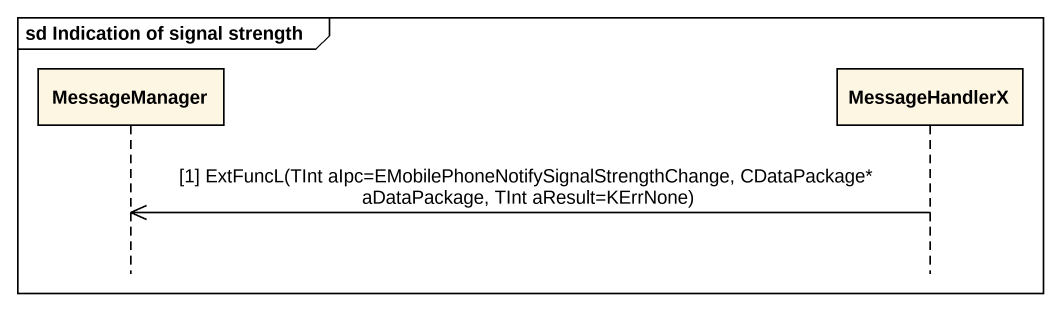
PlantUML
@startuml
mainframe sd Indication of signal strength
hide footbox
participant MessageManager
participant MessageHandlerX

MessageHandlerX ->> MessageManager : [1] ExtFuncL(TInt aIpc=EMobilePhoneNotifySignalStrengthChange, CDataPackage* aDataPackage, TInt aResult=KErrNone)
@enduml
